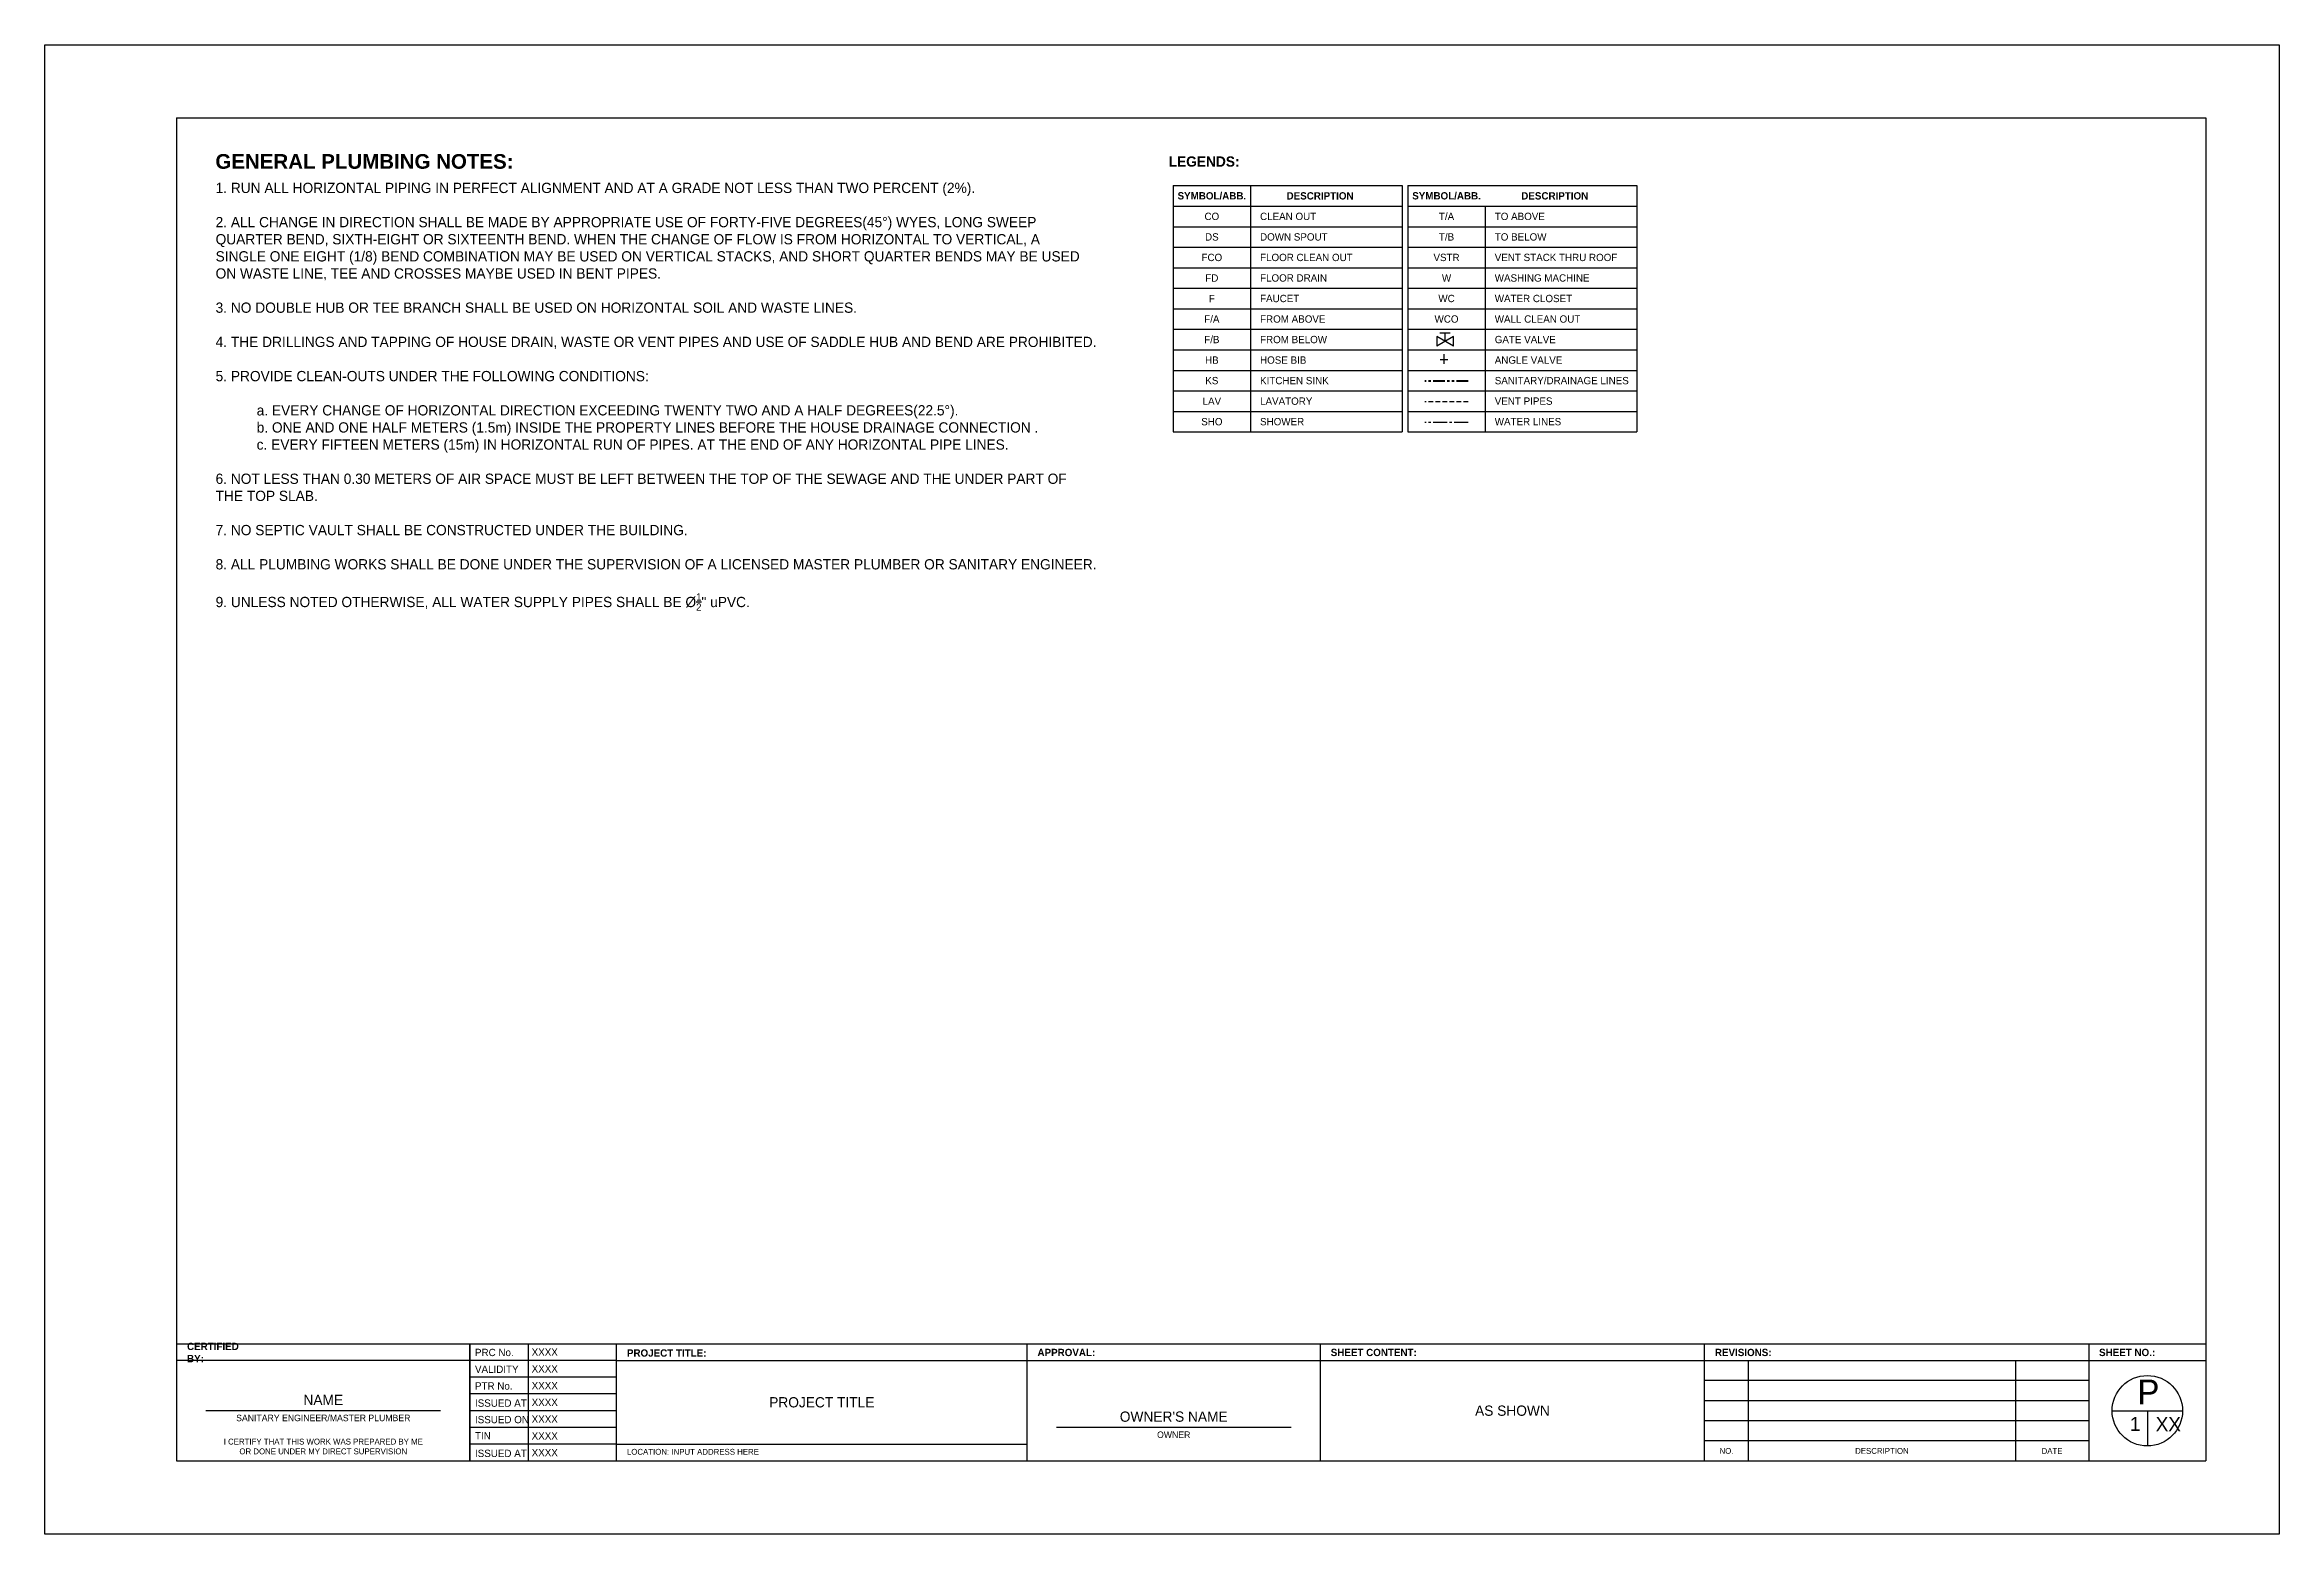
# Paper-space layout 'P1' of a CAD drawing. Header units: millimetres. Extents: x 1345 to 2107, y -1690 to -1182.
import ezdxf
from ezdxf.enums import TextEntityAlignment as Align

# ---------------------------------------------------------------- set-up
doc = ezdxf.new("R2010")
doc.units = ezdxf.units.MM
for name, pattern in [('CENTER2', [28.575, 19.05, -3.175, 3.175, -3.175]), ('HIDDEN2', [4.7625, 3.175, -1.5875]), ('PHANTOM2', [31.75, 15.875, -3.175, 3.175, -3.175, 3.175, -3.175])]:
    doc.linetypes.add(name, pattern=pattern)
doc.layers.add('G-PAPER', color=176, linetype='Continuous', plot=False)
for name, color, linetype in [('P-CWL', 162, 'Continuous'), ('P-VENT LINES', 94, 'Continuous'), ('P-WWL', 30, 'Continuous'), ('TB-BORDER THIN', 82, 'Continuous'), ('TB-BORDER THK', 152, 'Continuous'), ('TB-TEXT', 240, 'Continuous')]:
    doc.layers.add(name, color=color, linetype=linetype)
doc.styles.add('Century', font='GOTHIC.TTF')
doc.styles.add('Century Bold', font='GOTHICB.TTF')

# ---------------------------------------------------------------- blocks, each defined once
blk = doc.blocks.new('Project_Title')
at = {"layer": 'TB-TEXT', "insert": (70, 14.29), "char_height": 3.5, "width": 95.4462, "attachment_point": 5, "style": 'Century'}
blk.add_mtext('PROJECT TITLE', dxfattribs=at)
blk = doc.blocks.new('Project_Address')
at = {"layer": 'TB-TEXT', "insert": (3.54, 3.12), "char_height": 2, "width": 134.8115, "attachment_point": 4, "style": 'Century'}
blk.add_mtext('LOCATION: INPUT ADDRESS HERE', dxfattribs=at)
blk = doc.blocks.new('Project_Owner')
at = {"layer": 'TB-TEXT', "style": 'Century'}
blk.add_text("OWNER'S NAME", height=3.5, dxfattribs=at).set_placement((50, 13.38), align=Align.CENTER)
blk = doc.blocks.new('Tblock_20X30_Plum')
at = {"layer": 'G-PAPER', "ltscale": 100}
blk.add_lwpolyline([(0, 508), (762, 508), (762, 0), (0, 0)], close=True, dxfattribs=at)
at = {"layer": 'TB-BORDER THIN'}
for p, q in [((145, 59.29), (45, 59.29)), ((195, 59.29), (145, 59.29)), ((195, 53.57), (145, 53.57)), ((195, 59.29), (335, 59.29)), ((335, 59.29), (435, 59.29)), ((435, 59.29), (566, 59.29)), ((566, 59.29), (697, 59.29)), ((581, 25), (581, 59.29)), ((672, 59.29), (672, 25)), ((697, 59.29), (737, 59.29)), ((195, 47.86), (145, 47.86)), ((697, 52.43), (566, 52.43)), ((135, 42.14), (55, 42.14)), ((135, 42.14), (55, 42.14)), ((195, 42.14), (145, 42.14)), ((697, 45.57), (566, 45.57)), ((697, 38.71), (566, 38.71)), ((705, 42.14), (729, 42.14)), ((717, 42.14), (717, 30.14)), ((195, 36.43), (145, 36.43)), ((195, 30.71), (145, 30.71)), ((195, 30.71), (335, 30.71)), ((425, 36.43), (345, 36.43)), ((697, 31.86), (566, 31.86))]:
    blk.add_line(p, q, dxfattribs=at)
at = {"layer": 'TB-BORDER THIN', "color": 6}
blk.add_circle((717, 42.14), 12, dxfattribs=at)
at = {"layer": 'TB-BORDER THK'}
for p, q in [((45, 483), (45, 25)), ((45, 483), (737, 483)), ((737, 483), (737, 25)), ((45, 65), (737, 65)), ((145, 65), (145, 25)), ((145, 25), (145, 65)), ((165, 25), (165, 65)), ((195, 25), (195, 65)), ((335, 25), (335, 65)), ((435, 25), (435, 65)), ((566, 25), (566, 65)), ((697, 65), (697, 25)), ((45, 25), (737, 25))]:
    blk.add_line(p, q, dxfattribs=at)
for name, p in [('Project_Title', (195, 30.71)), ('Project_Owner', (335, 25)), ('Project_Address', (195, 25))]:
    blk.add_blockref(name, p)
at = {"insert": (95, 39.67), "char_height": 2.2151, "width": 70.8835, "attachment_point": 5, "style": 'Century'}
blk.add_mtext('SANITARY ENGINEER/MASTER PLUMBER', dxfattribs=at)
at = {"layer": 'TB-TEXT', "color": 7, "style": 'Century'}
blk.add_text('NAME', height=3.5, dxfattribs=at).set_placement((95, 44.09), align=Align.CENTER)
at = {"layer": 'TB-TEXT'}
for s, insert, char_height, width, attachment_point, style in [('CERTIFIED BY:', (48.54, 62), 2.5, 22.6493, 4, 'Century Bold'), ('PRC No.', (146.73, 62), 2.5, 22.6493, 4, 'Century'), ('PROJECT TITLE:', (198.54, 61.81), 2.5, 33.4675, 4, 'Century Bold'), ('APPROVAL:', (338.54, 62), 2.5, 33.4675, 4, 'Century Bold'), ('SHEET CONTENT:', (438.54, 62), 2.5, 33.4675, 4, 'Century Bold'), ('REVISIONS:', (569.54, 62), 2.5, 33.4675, 4, 'Century Bold'), ('SHEET NO.:', (700.54, 62), 2.5, 33.4675, 4, 'Century Bold'), ('VALIDITY', (146.73, 56.29), 2.5, 22.6493, 4, 'Century'), ('PTR No. ', (146.73, 50.58), 2.5, 22.6493, 4, 'Century'), ('ISSUED AT ', (146.73, 44.73), 2.5, 22.6493, 4, 'Century'), ('ISSUED ON', (146.73, 39.11), 2.5, 22.6493, 4, 'Century'), ('AS SHOWN', (500.5, 42.14), 3.5, 131, 5, 'Century'), ('TIN', (146.73, 33.61), 2.5, 22.6493, 4, 'Century'), ('OWNER', (385, 33.95), 2.215, 70.8835, 5, 'Century'), ('ISSUED AT', (146.73, 27.59), 2.5, 22.6493, 4, 'Century'), ('NO.', (573.5, 28.43), 2, 15, 5, 'Century'), ('DESCRIPTION', (626.5, 28.43), 2, 91, 5, 'Century'), ('DATE', (684.5, 28.43), 2, 25, 5, 'Century')]:
    blk.add_mtext(s, dxfattribs=dict(at, insert=insert, char_height=char_height, width=width, attachment_point=attachment_point, style=style))
at = {"layer": 'TB-TEXT', "ltscale": 0.2, "attachment_point": 1, "style": 'Century'}
for s, insert, char_height in [('P', (713.61, 52.77), 8.4), ('XX', (719.87, 39.97), 4.8)]:
    blk.add_mtext_dynamic_manual_height_columns(s, width=3.3853, gutter_width=5, heights=[0], dxfattribs=dict(at, insert=insert, char_height=char_height))
at = {"layer": 'TB-TEXT', "color": 7, "insert": (95, 29.94), "char_height": 2, "width": 80, "attachment_point": 5, "style": 'Century'}
blk.add_mtext('I CERTIFY THAT THIS WORK WAS PREPARED BY ME \\POR DONE UNDER MY DIRECT SUPERVISION', dxfattribs=at)

psp = doc.layouts.new('P1')

# ---------------------------------------------------------------- linework, layer by layer
at = {"color": 6}
for p, q in [((1730.27, -1230.51), (1808.3, -1230.51)), ((1730.27, -1230.51), (1730.27, -1314.51)), ((1756.58, -1230.51), (1756.58, -1314.51)), ((1808.3, -1230.51), (1808.3, -1314.51)), ((1810.3, -1230.51), (1810.3, -1314.51)), ((1810.3, -1230.51), (1888.33, -1230.51)), ((1888.33, -1230.51), (1888.33, -1314.51)), ((1730.27, -1237.51), (1808.3, -1237.51)), ((1810.3, -1237.51), (1888.33, -1237.51)), ((1836.61, -1237.51), (1836.61, -1314.51)), ((1730.27, -1272.51), (1808.3, -1272.51)), ((1730.27, -1314.51), (1808.3, -1314.51)), ((1810.3, -1314.51), (1888.33, -1314.51))]:
    psp.add_line(p, q, dxfattribs=at)
at = {"color": 3}
for p, q in [((1730.27, -1244.51), (1808.3, -1244.51)), ((1810.3, -1244.51), (1888.33, -1244.51)), ((1730.27, -1251.51), (1808.3, -1251.51)), ((1810.3, -1251.51), (1888.33, -1251.51)), ((1730.27, -1258.51), (1808.3, -1258.51)), ((1810.3, -1258.51), (1888.33, -1258.51)), ((1730.27, -1265.51), (1808.3, -1265.51)), ((1810.3, -1265.51), (1888.33, -1265.51)), ((1810.3, -1272.51), (1888.33, -1272.51)), ((1730.27, -1279.51), (1808.3, -1279.51)), ((1810.3, -1279.51), (1888.33, -1279.51)), ((1730.27, -1286.51), (1808.3, -1286.51)), ((1810.3, -1286.51), (1888.33, -1286.51)), ((1730.27, -1293.51), (1808.3, -1293.51)), ((1810.3, -1293.51), (1888.33, -1293.51)), ((1730.27, -1300.51), (1808.3, -1300.51)), ((1810.3, -1300.51), (1888.33, -1300.51)), ((1730.27, -1307.51), (1808.3, -1307.51)), ((1810.3, -1307.51), (1888.33, -1307.51))]:
    psp.add_line(p, q, dxfattribs=at)
at = {"layer": 'P-CWL', "ltscale": 0.2}
for p, q in [((1825.81, -1285.22), (1820.14, -1281.95)), ((1825.81, -1281.95), (1820.14, -1285.22)), ((1820.14, -1281.95), (1820.14, -1285.22)), ((1824.74, -1280.79), (1821.2, -1280.79)), ((1822.97, -1283.58), (1822.97, -1280.79)), ((1825.81, -1285.22), (1825.81, -1281.95))]:
    psp.add_line(p, q, dxfattribs=at)
at = {"layer": 'P-CWL'}
for p, q in [((1823.93, -1289.95), (1821.33, -1289.95)), ((1822.63, -1291.25), (1822.63, -1287.98))]:
    psp.add_line(p, q, dxfattribs=at)
at = {"layer": 'P-CWL', "linetype": 'CENTER2', "ltscale": 0.25}
psp.add_line((1830.84, -1311.23), (1816.07, -1311.23), dxfattribs=at)
at = {"layer": 'P-VENT LINES', "linetype": 'HIDDEN2', "ltscale": 0.5}
psp.add_line((1830.84, -1304.23), (1816.07, -1304.23), dxfattribs=at)
at = {"layer": 'P-WWL', "linetype": 'PHANTOM2', "lineweight": 40, "ltscale": 0.25}
psp.add_line((1830.84, -1297.23), (1816.07, -1297.23), dxfattribs=at)

# ---------------------------------------------------------------- block references
psp.add_blockref('Tblock_20X30_Plum', (1345.42, -1690.44))

# ---------------------------------------------------------------- texts
at = {"style": 'Century'}
for s, insert, char_height, width, attachment_point in [('{\\fArial|b1|i0|c0|p34;GENERAL PLUMBING NOTES:}', (1403.63, -1219.75), 5, 111.7391, 1), ('{\\fCentury Gothic|b1|i0|c0|p34;LEGENDS:}', (1728.68, -1220.54), 3.5, 35.442, 1), ('\\A1;1. RUN ALL HORIZONTAL PIPING IN PERFECT ALIGNMENT AND AT A GRADE NOT LESS THAN TWO PERCENT (2%).\\P\\P2. ALL CHANGE IN DIRECTION SHALL BE MADE BY APPROPRIATE USE OF FORTY-FIVE DEGREES(45°) WYES, LONG SWEEP QUARTER BEND, SIXTH-EIGHT OR SIXTEENTH BEND. WHEN THE CHANGE OF FLOW IS FROM HORIZONTAL TO VERTICAL, A SINGLE ONE EIGHT (1/8) BEND COMBINATION MAY BE USED ON VERTICAL STACKS, AND SHORT QUARTER BENDS MAY BE USED ON WASTE LINE, TEE AND CROSSES MAYBE USED IN BENT PIPES.\\P\\P3. NO DOUBLE HUB OR TEE BRANCH SHALL BE USED ON HORIZONTAL SOIL AND WASTE LINES. \\P\\P4. THE DRILLINGS AND TAPPING OF HOUSE DRAIN, WASTE OR VENT PIPES AND USE OF SADDLE HUB AND BEND ARE PROHIBITED.\\P\\P5. PROVIDE CLEAN-OUTS UNDER THE FOLLOWING CONDITIONS:\\P\\P^Ia. EVERY CHANGE OF HORIZONTAL DIRECTION EXCEEDING TWENTY TWO AND A HALF DEGREES(22.5°).\\P^Ib. ONE AND ONE HALF METERS (1.5m) INSIDE THE PROPERTY LINES BEFORE THE HOUSE DRAINAGE CONNECTION .\\P^Ic. EVERY FIFTEEN METERS (15m) IN HORIZONTAL RUN OF PIPES. AT THE END OF ANY HORIZONTAL PIPE LINES.\\P\\P6. NOT LESS THAN 0.30 METERS OF AIR SPACE MUST BE LEFT BETWEEN THE TOP OF THE SEWAGE AND THE UNDER PART OF THE TOP SLAB.\\P\\P7. NO SEPTIC VAULT SHALL BE CONSTRUCTED UNDER THE BUILDING.\\P\\P8. ALL PLUMBING WORKS SHALL BE DONE UNDER THE SUPERVISION OF A LICENSED MASTER PLUMBER OR SANITARY ENGINEER.\\P\\P9. UNLESS NOTED OTHERWISE, ALL WATER SUPPLY PIPES SHALL BE Ø{\\H0.7x;\\S1/2;}" uPVC.', (1403.7, -1229.53), 3.5, 296.2954, 1), ('{\\fCentury Gothic|b1|i0|c0|p34;SYMBOL/ABB.}', (1743.42, -1234.01), 2.5, 26.3053, 5), ('{\\fCentury Gothic|b1|i0|c0|p34;DESCRIPTION}', (1780.32, -1234.01), 2.5, 47.4848, 5), ('{\\fCentury Gothic|b1|i0|c0|p34;SYMBOL/ABB.}', (1823.45, -1234.01), 2.5, 26.3053, 5), ('{\\fCentury Gothic|b1|i0|c0|p34;DESCRIPTION}', (1860.35, -1234.01), 2.5, 47.4848, 5), ('CO', (1743.42, -1241.01), 2.5, 26.3053, 5), ('CLEAN OUT', (1759.86, -1241.01), 2.5, 48.4427, 4), ('T/A', (1823.45, -1241.01), 2.5, 26.3053, 5), ('TO ABOVE', (1839.89, -1241.01), 2.5, 48.4427, 4), ('DS', (1743.42, -1248.01), 2.5, 26.3053, 5), ('DOWN SPOUT', (1759.86, -1248.01), 2.5, 48.4427, 4), ('T/B', (1823.45, -1248.01), 2.5, 26.3053, 5), ('TO BELOW', (1839.89, -1248.01), 2.5, 48.4427, 4), ('FCO', (1743.42, -1255.01), 2.5, 26.3053, 5), ('FLOOR CLEAN OUT', (1759.86, -1255.01), 2.5, 48.4427, 4), ('VSTR', (1823.45, -1255.01), 2.5, 26.3053, 5), ('VENT STACK THRU ROOF', (1839.89, -1255.01), 2.5, 48.4427, 4), ('FD', (1743.42, -1262.01), 2.5, 26.3053, 5), ('FLOOR DRAIN', (1759.86, -1262.01), 2.5, 48.4427, 4), ('W', (1823.45, -1262.01), 2.5, 26.3053, 5), ('WASHING MACHINE', (1839.89, -1262.01), 2.5, 48.4427, 4), ('F', (1743.42, -1269.01), 2.5, 26.3053, 5), ('FAUCET', (1759.86, -1269.01), 2.5, 48.4427, 4), ('WC', (1823.45, -1269.01), 2.5, 26.3053, 5), ('WATER CLOSET', (1839.89, -1269.01), 2.5, 48.4427, 4), ('F/A', (1743.42, -1276.01), 2.5, 26.3053, 5), ('FROM ABOVE', (1759.86, -1276.01), 2.5, 48.4427, 4), ('WCO', (1823.45, -1276.01), 2.5, 26.3053, 5), ('WALL CLEAN OUT', (1839.89, -1276.01), 2.5, 48.4427, 4), ('F/B', (1743.42, -1283.01), 2.5, 26.3053, 5), ('FROM BELOW', (1759.86, -1283.01), 2.5, 48.4427, 4), ('GATE VALVE', (1839.89, -1283.01), 2.5, 48.4427, 4), ('HB', (1743.42, -1290.01), 2.5, 26.3053, 5), ('HOSE BIB', (1759.86, -1290.01), 2.5, 48.4427, 4), ('ANGLE VALVE', (1839.89, -1290.01), 2.5, 48.4427, 4), ('LAV', (1743.42, -1304.01), 2.5, 26.3053, 5), ('KS', (1743.42, -1297.01), 2.5, 26.3053, 5), ('KITCHEN SINK', (1759.86, -1297.01), 2.5, 48.4427, 4), ('LAVATORY', (1759.86, -1304.01), 2.5, 48.4427, 4), ('VENT PIPES', (1839.89, -1304.01), 2.5, 48.4427, 4), ('SANITARY/DRAINAGE LINES', (1839.89, -1297.01), 2.5, 48.4427, 4), ('SHO', (1743.42, -1311.01), 2.5, 26.3053, 5), ('SHOWER ', (1759.86, -1311.01), 2.5, 48.4427, 4), ('WATER LINES', (1839.89, -1311.01), 2.5, 48.4427, 4)]:
    psp.add_mtext(s, dxfattribs=dict(at, insert=insert, char_height=char_height, width=width, attachment_point=attachment_point))
at = {"layer": 'TB-TEXT', "color": 7, "char_height": 2.5, "width": 28.9356, "attachment_point": 4, "style": 'Century'}
for insert in [(1511.48, -1628.3), (1511.48, -1634.01), (1511.48, -1639.73), (1511.48, -1645.44), (1511.48, -1651.16), (1511.48, -1656.87), (1511.48, -1662.58)]:
    psp.add_mtext('XXXX', dxfattribs=dict(at, insert=insert))
at = {"layer": 'TB-TEXT', "ltscale": 0.2, "insert": (2056.49, -1650.41), "char_height": 4.8, "attachment_point": 1, "style": 'Century'}
psp.add_mtext_dynamic_manual_height_columns('1', width=3.3853, gutter_width=5, heights=[0], dxfattribs=at)

doc.saveas('drawing.dxf')
